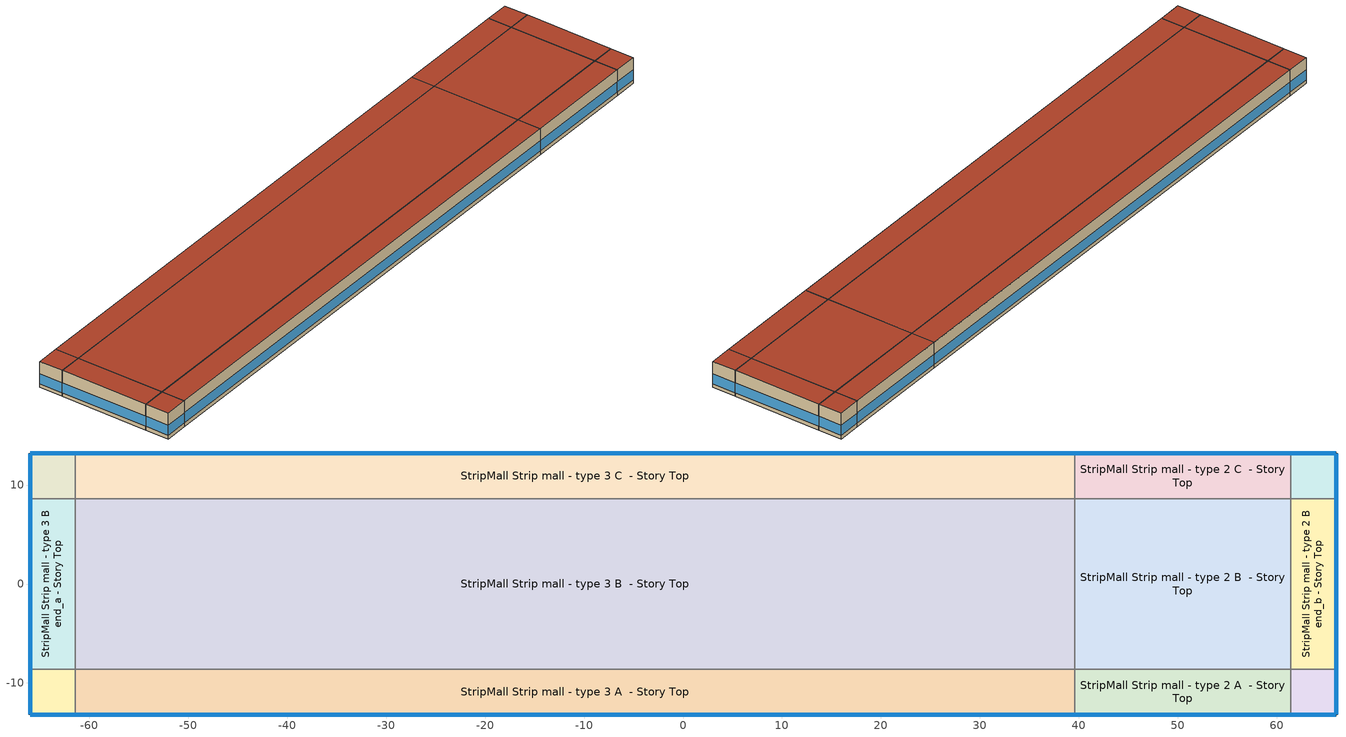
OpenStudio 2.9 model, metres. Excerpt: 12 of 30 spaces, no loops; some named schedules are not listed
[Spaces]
StripMall Strip mall - type 3 A end_a - Story Top
 floor adiabatic (Typical Interior Floor): -65.99,-13.2 -65.99,-8.63 -61.42,-8.63 -61.42,-13.2 z5.18
 wall outside: -65.99,-8.63 -65.99,-13.2 -61.42,-13.2 z5.18:10.36
 wall to StripMall Strip mall - type 3 B end_a - Story Top: -61.42,-8.63 -65.99,-8.63 z5.18:10.36
 wall to StripMall Strip mall - type 3 A  - Story Top: -61.42,-13.2 -61.42,-8.63 z5.18:10.36
 window (Window U-0.75 SHGC 0.48): -65.99,-8.65 -65.99,-13.17 / -65.97,-13.2 -61.44,-13.2 z5.94:7.93
 roof outside: -61.42,-13.2 -61.42,-8.63 -65.99,-8.63 -65.99,-13.2 z10.36
StripMall Strip mall - type 3 B end_a - Story Top
 floor adiabatic (Typical Interior Floor): -65.99,-8.63 -65.99,8.63 -61.42,8.63 -61.42,-8.63 z5.18
 wall outside: -65.99,8.63 -65.99,-8.63 z5.18:10.36
 wall to StripMall Strip mall - type 3 C end_a - Story Top: -61.42,8.63 -65.99,8.63 z5.18:10.36
 wall to StripMall Strip mall - type 3 B  - Story Top: -61.42,-8.63 -61.42,8.63 z5.18:10.36
 window (Window U-0.75 SHGC 0.48): -65.99,8.6 -65.99,-8.6 z5.94:7.92
 roof outside: -61.42,-8.63 -61.42,8.63 -65.99,8.63 -65.99,-8.63 z10.36
StripMall Strip mall - type 3 C end_a - Story Top
 floor adiabatic (Typical Interior Floor): -65.99,8.63 -65.99,13.2 -61.42,13.2 -61.42,8.63 z5.18
 wall outside: -61.42,13.2 -65.99,13.2 -65.99,8.63 z5.18:10.36
 wall to StripMall Strip mall - type 3 C  - Story Top: -61.42,8.63 -61.42,13.2 z5.18:10.36
 window (Window U-0.75 SHGC 0.48): -65.99,13.17 -65.99,8.65 / -61.44,13.2 -65.97,13.2 z5.94:7.93
 roof outside: -61.42,8.63 -61.42,13.2 -65.99,13.2 -65.99,8.63 z10.36
StripMall Strip mall - type 3 A  - Story Top
 floor adiabatic (Typical Interior Floor): -61.42,-13.2 -61.42,-8.63 39.59,-8.63 39.59,-13.2 z5.18
 wall outside: -61.42,-13.2 39.59,-13.2 z5.18:10.36
 wall to StripMall Strip mall - type 3 B  - Story Top: 39.59,-8.63 -61.42,-8.63 z5.18:10.36
 wall to StripMall Strip mall - type 2 A  - Story Top: 39.59,-13.2 39.59,-8.63 z5.18:10.36
 window (Window U-0.75 SHGC 0.48): -61.39,-13.2 39.57,-13.2 z5.94:7.91
 roof outside: 39.59,-13.2 39.59,-8.63 -61.42,-8.63 -61.42,-13.2 z10.36
StripMall Strip mall - type 3 B  - Story Top
 floor adiabatic (Typical Interior Floor): -61.42,-8.63 -61.42,8.63 39.59,8.63 39.59,-8.63 z5.18
 wall to StripMall Strip mall - type 3 C  - Story Top: 39.59,8.63 -61.42,8.63 z5.18:10.36
 wall to StripMall Strip mall - type 2 B  - Story Top: 39.59,-8.63 39.59,8.63 z5.18:10.36
 roof outside: 39.59,-8.63 39.59,8.63 -61.42,8.63 -61.42,-8.63 z10.36
StripMall Strip mall - type 3 C  - Story Top
 floor adiabatic (Typical Interior Floor): -61.42,8.63 -61.42,13.2 39.59,13.2 39.59,8.63 z5.18
 wall outside: 39.59,13.2 -61.42,13.2 z5.18:10.36
 wall to StripMall Strip mall - type 2 C  - Story Top: 39.59,8.63 39.59,13.2 z5.18:10.36
 window (Window U-0.75 SHGC 0.48): 39.57,13.2 -61.39,13.2 z5.94:7.91
 roof outside: 39.59,8.63 39.59,13.2 -61.42,13.2 -61.42,8.63 z10.36
StripMall Strip mall - type 2 A  - Story Top
 floor adiabatic (Typical Interior Floor): 39.59,-13.2 39.59,-8.63 61.42,-8.63 61.42,-13.2 z5.18
 wall outside: 39.59,-13.2 61.42,-13.2 z5.18:10.36
 wall to StripMall Strip mall - type 2 B  - Story Top: 61.42,-8.63 39.59,-8.63 z5.18:10.36
 wall to StripMall Strip mall - type 2 A end_b - Story Top: 61.42,-13.2 61.42,-8.63 z5.18:10.36
 window (Window U-0.75 SHGC 0.48): 39.62,-13.2 61.39,-13.2 z5.94:7.92
 roof outside: 61.42,-13.2 61.42,-8.63 39.59,-8.63 39.59,-13.2 z10.36
StripMall Strip mall - type 2 B  - Story Top
 floor adiabatic (Typical Interior Floor): 39.59,-8.63 39.59,8.63 61.42,8.63 61.42,-8.63 z5.18
 wall to StripMall Strip mall - type 2 C  - Story Top: 61.42,8.63 39.59,8.63 z5.18:10.36
 wall to StripMall Strip mall - type 2 B end_b - Story Top: 61.42,-8.63 61.42,8.63 z5.18:10.36
 roof outside: 61.42,-8.63 61.42,8.63 39.59,8.63 39.59,-8.63 z10.36
StripMall Strip mall - type 2 C  - Story Top
 floor adiabatic (Typical Interior Floor): 39.59,8.63 39.59,13.2 61.42,13.2 61.42,8.63 z5.18
 wall outside: 61.42,13.2 39.59,13.2 z5.18:10.36
 wall to StripMall Strip mall - type 2 C end_b - Story Top: 61.42,8.63 61.42,13.2 z5.18:10.36
 window (Window U-0.75 SHGC 0.48): 61.39,13.2 39.62,13.2 z5.94:7.92
 roof outside: 61.42,8.63 61.42,13.2 39.59,13.2 39.59,8.63 z10.36
StripMall Strip mall - type 2 A end_b - Story Top
 floor adiabatic (Typical Interior Floor): 61.42,-13.2 61.42,-8.63 65.99,-8.63 65.99,-13.2 z5.18
 wall outside: 61.42,-13.2 65.99,-13.2 65.99,-8.63 z5.18:10.36
 wall to StripMall Strip mall - type 2 B end_b - Story Top: 65.99,-8.63 61.42,-8.63 z5.18:10.36
 window (Window U-0.75 SHGC 0.48): 65.99,-13.17 65.99,-8.65 / 61.44,-13.2 65.97,-13.2 z5.94:7.93
 roof outside: 65.99,-13.2 65.99,-8.63 61.42,-8.63 61.42,-13.2 z10.36
StripMall Strip mall - type 2 B end_b - Story Top
 floor adiabatic (Typical Interior Floor): 61.42,-8.63 61.42,8.63 65.99,8.63 65.99,-8.63 z5.18
 wall outside: 65.99,-8.63 65.99,8.63 z5.18:10.36
 wall to StripMall Strip mall - type 2 C end_b - Story Top: 65.99,8.63 61.42,8.63 z5.18:10.36
 window (Window U-0.75 SHGC 0.48): 65.99,-8.6 65.99,8.6 z5.94:7.92
 roof outside: 65.99,-8.63 65.99,8.63 61.42,8.63 61.42,-8.63 z10.36
StripMall Strip mall - type 2 C end_b - Story Top
 floor adiabatic (Typical Interior Floor): 61.42,8.63 61.42,13.2 65.99,13.2 65.99,8.63 z5.18
 wall outside: 65.99,8.63 65.99,13.2 61.42,13.2 z5.18:10.36
 window (Window U-0.75 SHGC 0.48): 65.97,13.2 61.44,13.2 / 65.99,8.65 65.99,13.17 z5.94:7.93
 roof outside: 65.99,8.63 65.99,13.2 61.42,13.2 61.42,8.63 z10.36
[Site]
Birmingham_AL_USA: Latitude {deg}=33.18; Longitude {deg}=-86.78; Time Zone {hr}=-6; Elevation {m}=178; Terrain=City
[Site:WaterMainsTemperature]
Calculation Method=Correlation; Annual Average Outdoor Air Temperature {C}=17.7675; Maximum Difference In Monthly Average Outdoor Air Temperatures {deltaC}=21.5
[SizingPeriod:DesignDay] Daily Dry-Bulb Temperature Range {deltaC}=10.5; Barometric Pressure {Pa}=99205; Wind Speed {m/s}=2.5; Wind Direction {deg}=330; Sky Clearness=0; Rain Indicator=0; Snow Indicator=0; Day of Month=21; Month=8; Day Type=SummerDesignDay; Daylight Saving Time Indicator=0; Dry-Bulb Temperature Range Modifier Type=DefaultMultipliers; Solar Model Indicator=ASHRAETau; ASHRAE Taub=0.431; ASHRAE Taud=2.268
Name | Maximum Dry-Bulb Temperature {C} | Humidity Indicating Conditions at Maximum Dry-Bulb | Humidity Indicating Type
Birmingham Ann Clg .4% Condns DB=>MWB 1 | 35.1 | 23.4 | Wetbulb
Birmingham Ann Clg .4% Condns WB=>MDB 1 | 31 | 25.7 | Wetbulb
Birmingham Ann Clg 1% Condns DB=>MWB 1 | 33.7 | 23.6 | Wetbulb
Birmingham Ann Clg 2% Condns DP=>MDB 1 | 26.7 | 23.1 | Dewpoint
[ClimateZones]
Climate Zone Institution Name 1=ASHRAE; Climate Zone Document Name 1=ANSI/ASHRAE Standard 169; Climate Zone Document Year 1=2006; Climate Zone Value 1=ASHRAE 169-2013-3A
[Building]
ComStock DOE Ref 1980-2004|RetailStripmall|FullServiceRestaurant: North Axis {deg}=270; Default Construction Set=ComStock DOE Ref 1980-2004 - StMall - ASHRAE 169-2013-3A; Default Schedule Set=Building Default Schedule Set; Standards Building Type=StripMall
[Site:GroundTemperature:FCfactorMethod]
January Ground Temperature {C}=16; February Ground Temperature {C}=11.9; March Ground Temperature {C}=7.7; April Ground Temperature {C}=4; May Ground Temperature {C}=7.9; June Ground Temperature {C}=13.8; July Ground Temperature {C}=17.2; August Ground Temperature {C}=20.8; September Ground Temperature {C}=24.8; October Ground Temperature {C}=26.1; November Ground Temperature {C}=26.5; December Ground Temperature {C}=22.5
[DefaultConstructionSet]
ComStock DOE Ref 1980-2004 - StMall - ASHRAE 169-2013-3A: Default Exterior Surface Constructions=Default Surface Constructions 1; Default Interior Surface Constructions=Default Surface Constructions 2; Default Ground Contact Surface Constructions=Default Surface Constructions 3; Default Exterior SubSurface Constructions=Default Sub Surface Constructions 1; Default Interior SubSurface Constructions=Default Sub Surface Constructions 2; Interior Partition Construction=Typical Interior Partition
[DefaultSurfaceConstructions]
Name | Floor Construction | Wall Construction | Roof Ceiling Construction
Default Surface Constructions 1 | Typical Insulated Exterior Mass Floor | Typical Insulated Wood Framed Exterior Wall R-7.69 | Typical IEAD Roof R-13.89
Default Surface Constructions 2 | Typical Interior Floor | Typical Interior Wall | Typical Interior Ceiling
Default Surface Constructions 3 | Typical Insulated Carpeted 6in Slab Floor | Typical Insulated Basement Mass Wall R-6.99
[Construction]
Typical Insulated Exterior Mass Floor: Typical Insulation R-5.51, 4 in. Normalweight Concrete Floor, Typical Carpet Pad
Typical IEAD Roof R-13.89: Roof Membrane, Typical Insulation R-12.77, Metal Roof Surface
Typical Interior Floor: 100mm Normalweight concrete floor, CP02 CARPET PAD
Typical Interior Wall: G01 13mm gypsum board, G01 13mm gypsum board
Typical Interior Ceiling: CP02 CARPET PAD, 100mm Normalweight concrete floor
Typical Insulated Carpeted 6in Slab Floor: 6 in. Normalweight Concrete Floor, Typical Carpet Pad
Typical Insulated Basement Mass Wall R-6.99: Typical Insulation R-5.44, 8 in. Concrete Block Basement Wall
U 0.72 SHGC 0.25 Simple Glazing Window U-0.72 SHGC 0.25: U 0.72 SHGC 0.25 Simple Glazing U-0.72 SHGC 0.25
U 0.72 SHGC 0.25 Simple Glazing Window U-0.72 SHGC 0.25 1: U 0.72 SHGC 0.25 Simple Glazing U-0.72 SHGC 0.25 1
Typical Insulated Metal Door: F08 Metal surface, Typical Insulation R-5.51 1
U 0.88 SHGC 0.16 Sgl Ref-A-L Clr 6mm: REF A CLEAR LO 6MM
Typical Overhead Door: Typical Insulation R-5.51 1
Typical Interior Window: Clear 3mm
Typical Interior Door; Typical Interior Partition: G05 25mm wood
Typical Insulated Wood Framed Exterior Wall R-7.69: 25mm Stucco, 5/8 in. Gypsum Board, Typical Insulation R-5.51 1, 5/8 in. Gypsum Board
InteriorFurnishings 1: Std Wood 6inch 1
Window U-0.75 SHGC 0.48: Simple Glazing Double - No LowE - Tinted/Reflective - Aluminum
[Material:NoMass] Roughness=Smooth; Thermal Absorptance=0.9; Solar Absorptance=0.7
Name | Thermal Resistance {m2-K/W} | Visible Absorptance
Typical Insulation R-5.51; Typical Insulation R-5.51 1 | 0.970972 | 0.7
Typical Carpet Pad; CP02 CARPET PAD | 0.21648 | 0.8
Typical Insulation R-12.77 | 2.24922 | 0.7
Typical Insulation R-5.44 | 0.958542 | 0.7
[Material] Thermal Absorptance=0.9
Name | Roughness | Thickness {m} | Conductivity {W/m-K} | Density {kg/m3} | Specific Heat {J/kg-K} | Solar Absorptance | Visible Absorptance
4 in. Normalweight Concrete Floor | MediumRough | 0.1016 | 2.31 | 2322 | 832 | 0.7 | 0.7
25mm Stucco | Smooth | 0.0254 | 0.72 | 1856 | 840 | 0.7 | 0.7
5/8 in. Gypsum Board | MediumSmooth | 0.0159 | 0.16 | 800 | 1090 | 0.7 | 0.7
Roof Membrane | VeryRough | 0.0095 | 0.16 | 1121.29 | 1460 | 0.7 | 0.7
Metal Roof Surface; F08 Metal surface | Smooth | 0.0008 | 45.28 | 7824 | 500 | 0.7 | 0.7
100mm Normalweight concrete floor | MediumRough | 0.1016 | 2.31045 | 2322 | 832.557 | 0.7 | 0.7
G01 13mm gypsum board | Smooth | 0.0127 | 0.160031 | 800.001 | 1090.73 | 0.7 | 0.5
6 in. Normalweight Concrete Floor | MediumRough | 0.1524 | 2.31 | 2322 | 832 | 0.7 | 0.7
8 in. Concrete Block Basement Wall | MediumRough | 0.2032 | 1.326 | 1842 | 912 | 0.7 | 0.7
G05 25mm wood | MediumSmooth | 0.0254 | 0.15 | 608 | 1630 | 0.5 | 0.5
Std Wood 6inch 1 | MediumSmooth | 0.15 | 0.12 | 540 | 1210 | 0.7 | 0.7
[DefaultSubSurfaceConstructions]
Name | Fixed Window Construction | Operable Window Construction | Door Construction | Glass Door Construction | Overhead Door Construction | Tubular Daylight Dome Construction | Tubular Daylight Diffuser Construction
Default Sub Surface Constructions 1 | U 0.72 SHGC 0.25 Simple Glazing Window U-0.72 SHGC 0.25 | U 0.72 SHGC 0.25 Simple Glazing Window U-0.72 SHGC 0.25 1 | Typical Insulated Metal Door | U 0.88 SHGC 0.16 Sgl Ref-A-L Clr 6mm | Typical Overhead Door | Typical Interior Window | Typical Interior Window
Default Sub Surface Constructions 2 | Typical Interior Window | Typical Interior Window | Typical Interior Door
[WindowMaterial:SimpleGlazingSystem]
Name | U-Factor {W/m2-K} | Solar Heat Gain Coefficient | Visible Transmittance
U 0.72 SHGC 0.25 Simple Glazing U-0.72 SHGC 0.25; U 0.72 SHGC 0.25 Simple Glazing U-0.72 SHGC 0.25 1 | 4.08835 | 0.25 | 0.13
Simple Glazing Double - No LowE - Tinted/Reflective - Aluminum | 4.25302 | 0.484 | 0.411
[WindowMaterial:Glazing] Optical Data Type=SpectralAverage; Infrared Transmittance at Normal Incidence=0; Front Side Infrared Hemispherical Emissivity=0.84; Conductivity {W/m-K}=0.9; Dirt Correction Factor for Solar and Visible Transmittance=1; Solar Diffusing=No
Name | Thickness {m} | Solar Transmittance at Normal Incidence | Front Side Solar Reflectance at Normal Incidence | Back Side Solar Reflectance at Normal Incidence | Visible Transmittance at Normal Incidence | Front Side Visible Reflectance at Normal Incidence | Back Side Visible Reflectance at Normal Incidence | Back Side Infrared Hemispherical Emissivity
REF A CLEAR LO 6MM | 0.006 | 0.066 | 0.341 | 0.493 | 0.08 | 0.41 | 0.37 | 0.4
Clear 3mm | 0.003 | 0.837 | 0.075 | 0.075 | 0.898 | 0.081 | 0.081 | 0.84
[SpaceType] Standards Building Type=StripMall
Name | Default Schedule Set | Design Specification Outdoor Air Object | Standards Space Type
StripMall Strip mall - type 2 - ComStock DOE Ref 1980-2004 | StripMall Strip mall - type 2 Schedule Set | StripMall Strip mall - type 2 Ventilation | Strip mall - type 2
StripMall Strip mall - type 3 - ComStock DOE Ref 1980-2004 | StripMall Strip mall - type 3 Schedule Set | StripMall Strip mall - type 3 Ventilation | Strip mall - type 3
[BuildingStory]
Story Top: Nominal Z Coordinate {m}=5.1816; Nominal Floor to Floor Height {m}=5.1816
[Space] Building Story=Story Top
Name | Space Type | Thermal Zone
StripMall Strip mall - type 3 A end_a - Story Top | StripMall Strip mall - type 3 - ComStock DOE Ref 1980-2004 | Zone StripMall Strip mall - type 3 A end_a - Story Top
StripMall Strip mall - type 3 B end_a - Story Top | StripMall Strip mall - type 3 - ComStock DOE Ref 1980-2004 | Zone StripMall Strip mall - type 3 B end_a - Story Top
StripMall Strip mall - type 3 C end_a - Story Top | StripMall Strip mall - type 3 - ComStock DOE Ref 1980-2004 | Zone StripMall Strip mall - type 3 C end_a - Story Top
StripMall Strip mall - type 3 A  - Story Top | StripMall Strip mall - type 3 - ComStock DOE Ref 1980-2004 | Zone StripMall Strip mall - type 3 A  - Story Top
StripMall Strip mall - type 3 B  - Story Top | StripMall Strip mall - type 3 - ComStock DOE Ref 1980-2004 | Zone StripMall Strip mall - type 3 B  - Story Top
StripMall Strip mall - type 3 C  - Story Top | StripMall Strip mall - type 3 - ComStock DOE Ref 1980-2004 | Zone StripMall Strip mall - type 3 C  - Story Top
StripMall Strip mall - type 2 A  - Story Top | StripMall Strip mall - type 2 - ComStock DOE Ref 1980-2004 | Zone StripMall Strip mall - type 2 A  - Story Top
StripMall Strip mall - type 2 B  - Story Top | StripMall Strip mall - type 2 - ComStock DOE Ref 1980-2004 | Zone StripMall Strip mall - type 2 B  - Story Top
StripMall Strip mall - type 2 C  - Story Top | StripMall Strip mall - type 2 - ComStock DOE Ref 1980-2004 | Zone StripMall Strip mall - type 2 C  - Story Top
StripMall Strip mall - type 2 A end_b - Story Top | StripMall Strip mall - type 2 - ComStock DOE Ref 1980-2004 | Zone StripMall Strip mall - type 2 A end_b - Story Top
StripMall Strip mall - type 2 B end_b - Story Top | StripMall Strip mall - type 2 - ComStock DOE Ref 1980-2004 | Zone StripMall Strip mall - type 2 B end_b - Story Top
StripMall Strip mall - type 2 C end_b - Story Top | StripMall Strip mall - type 2 - ComStock DOE Ref 1980-2004 | Zone StripMall Strip mall - type 2 C end_b - Story Top
[ThermalZone] Multiplier=1; Use Ideal Air Loads=No
Name | Thermostat
Zone StripMall Strip mall - type 3 A end_a - Story Top | StripMall Strip mall - type 3 - ComStock DOE Ref 1980-2004 Thermostat 1
Zone StripMall Strip mall - type 3 B end_a - Story Top | StripMall Strip mall - type 3 - ComStock DOE Ref 1980-2004 Thermostat 3
Zone StripMall Strip mall - type 3 C end_a - Story Top | StripMall Strip mall - type 3 - ComStock DOE Ref 1980-2004 Thermostat 5
Zone StripMall Strip mall - type 3 A  - Story Top | StripMall Strip mall - type 3 - ComStock DOE Ref 1980-2004 Thermostat
Zone StripMall Strip mall - type 3 B  - Story Top | StripMall Strip mall - type 3 - ComStock DOE Ref 1980-2004 Thermostat 2
Zone StripMall Strip mall - type 3 C  - Story Top | StripMall Strip mall - type 3 - ComStock DOE Ref 1980-2004 Thermostat 4
Zone StripMall Strip mall - type 2 A  - Story Top | StripMall Strip mall - type 2 - ComStock DOE Ref 1980-2004 Thermostat 1
Zone StripMall Strip mall - type 2 B  - Story Top | StripMall Strip mall - type 2 - ComStock DOE Ref 1980-2004 Thermostat 4
Zone StripMall Strip mall - type 2 C  - Story Top | StripMall Strip mall - type 2 - ComStock DOE Ref 1980-2004 Thermostat 7
Zone StripMall Strip mall - type 2 A end_b - Story Top | StripMall Strip mall - type 2 - ComStock DOE Ref 1980-2004 Thermostat 2
Zone StripMall Strip mall - type 2 B end_b - Story Top | StripMall Strip mall - type 2 - ComStock DOE Ref 1980-2004 Thermostat 5
Zone StripMall Strip mall - type 2 C end_b - Story Top | StripMall Strip mall - type 2 - ComStock DOE Ref 1980-2004 Thermostat 8
[People:Definition] Number of People Calculation Method=People/Area; People per Space Floor Area {person/m2}=0.161459; Fraction Radiant=0.3
StripMall Strip mall - type 2 People Definition; StripMall Strip mall - type 3 People Definition
[People] Work Efficiency Schedule=Work Efficiency Schedule; Clothing Insulation Schedule=Clothing Schedule; Air Velocity Schedule=Air Velocity Schedule; Multiplier=1
Name | People Definition | Space or SpaceType
StripMall Strip mall - type 2 People | StripMall Strip mall - type 2 People Definition | StripMall Strip mall - type 2 - ComStock DOE Ref 1980-2004
StripMall Strip mall - type 3 People | StripMall Strip mall - type 3 People Definition | StripMall Strip mall - type 3 - ComStock DOE Ref 1980-2004
[Lights:Definition] Design Level Calculation Method=Watts/Area; Fraction Visible=0.2; Return Air Fraction=0
Name | Watts per Space Floor Area {W/m2} | Fraction Radiant
StripMall Strip mall - type 2 - ComStock DOE Ref 1980-2004 General Lights Definition; StripMall Strip mall - type 3 - ComStock DOE Ref 1980-2004 General Lights Definition | 6.83094 | 0.365
StripMall Strip mall - type 2 - ComStock DOE Ref 1980-2004 Supplemental Lights Definition; StripMall Strip mall - type 3 - ComStock DOE Ref 1980-2004 Supplemental Lights Definition | 0.393529 | 0.165
StripMall Strip mall - type 2 - ComStock DOE Ref 1980-2004 Wall Wash Lights Definition; StripMall Strip mall - type 3 - ComStock DOE Ref 1980-2004 Wall Wash Lights Definition | 0.663322 | 0.165
[ElectricEquipment:Definition] Design Level Calculation Method=Watts/Area; Watts per Space Floor Area {W/m2}=3.83902; Fraction Latent=0; Fraction Radiant=0.5; Fraction Lost=0
StripMall Strip mall - type 2 Elec Equip Definition; StripMall Strip mall - type 3 Elec Equip Definition
[ElectricEquipment] Schedule=Mercantile_Retail BLDG_EQUIP_EndUseData BPR Adjusted
Name | Electric Equipment Definition | Space or SpaceType
StripMall Strip mall - type 2 Elec Equip | StripMall Strip mall - type 2 Elec Equip Definition | StripMall Strip mall - type 2 - ComStock DOE Ref 1980-2004
StripMall Strip mall - type 3 Elec Equip | StripMall Strip mall - type 3 Elec Equip Definition | StripMall Strip mall - type 3 - ComStock DOE Ref 1980-2004
[DesignSpecification:OutdoorAir] Outdoor Air Method=Sum; Outdoor Air Flow per Floor Area {m3/s-m2}=0.001524
StripMall Strip mall - type 2 Ventilation; StripMall Strip mall - type 3 Ventilation
[DefaultScheduleSet]
Name | Number of People Schedule | People Activity Level Schedule | Lighting Schedule | Electric Equipment Schedule | Infiltration Schedule | Hours of Operation Schedule
StripMall Strip mall - type 2 Schedule Set; StripMall Strip mall - type 3 Schedule Set | StripMall Bldg Occ | StripMall Activity | Mercantile_Retail BLDG_LIGHT_EndUseData | Mercantile_Retail BLDG_EQUIP_EndUseData | StripMall Infil Half On
Building Default Schedule Set |  |  |  |  |  | Building Hours of Operation NonResidential
[SpaceInfiltration:DesignFlowRate] Schedule=Always On Discrete; Design Flow Rate Calculation Method=Flow/ExteriorArea; Constant Term Coefficient=0; Temperature Term Coefficient=0; Velocity Term Coefficient=0.224; Velocity Squared Term Coefficient=0
Name | Space or SpaceType | Flow per Exterior Surface Area {m3/s-m2}
StripMall Strip mall - type 2 A  - Story Top Infiltration | StripMall Strip mall - type 2 A  - Story Top | 0.000544655
StripMall Strip mall - type 2 A end_b - Story Top Infiltration | StripMall Strip mall - type 2 A end_b - Story Top | 0.000711386
StripMall Strip mall - type 2 B end_b - Story Top Infiltration | StripMall Strip mall - type 2 B end_b - Story Top | 0.000544655
StripMall Strip mall - type 2 C  - Story Top Infiltration | StripMall Strip mall - type 2 C  - Story Top | 0.000544655
StripMall Strip mall - type 2 C end_b - Story Top Infiltration | StripMall Strip mall - type 2 C end_b - Story Top | 0.000711386
StripMall Strip mall - type 3 A  - Story Top Infiltration | StripMall Strip mall - type 3 A  - Story Top | 0.000544655
StripMall Strip mall - type 3 A end_a - Story Top Infiltration | StripMall Strip mall - type 3 A end_a - Story Top | 0.000711386
StripMall Strip mall - type 3 B end_a - Story Top Infiltration | StripMall Strip mall - type 3 B end_a - Story Top | 0.000544655
StripMall Strip mall - type 3 C  - Story Top Infiltration | StripMall Strip mall - type 3 C  - Story Top | 0.000544655
StripMall Strip mall - type 3 C end_a - Story Top Infiltration | StripMall Strip mall - type 3 C end_a - Story Top | 0.000711386
[Exterior:Lights:Definition]
Name | Design Level {W}
Parking Areas and Drives Def (W/ft^2) | 0.0497494
Building Facades Def (W/ft^2) | 0.25
Main Entries Def (W/ft) | 30
Other Doors Def (W/ft) | 25
[Exterior:Lights] Schedule=Always On Discrete; Control Option=AstronomicalClock
Name | Exterior Lights Definition | Multiplier
Parking Areas and Drives | Parking Areas and Drives Def (W/ft^2) | 173773
Building Facades | Building Facades Def (W/ft^2) | 17666.9
Main Entries | Main Entries Def (W/ft) | 144
Other Doors | Other Doors Def (W/ft) | 88.2
[ThermostatSetpoint:DualSetpoint] Heating Setpoint Temperature Schedule=StripMall HtgSetp; Cooling Setpoint Temperature Schedule=StripMall ClgSetp
StripMall Strip mall - type 2 - ComStock DOE Ref 1980-2004 Thermostat 1; StripMall Strip mall - type 2 - ComStock DOE Ref 1980-2004 Thermostat 2; StripMall Strip mall - type 2 - ComStock DOE Ref 1980-2004 Thermostat 4; StripMall Strip mall - type 2 - ComStock DOE Ref 1980-2004 Thermostat 5; StripMall Strip mall - type 2 - ComStock DOE Ref 1980-2004 Thermostat 7; StripMall Strip mall - type 2 - ComStock DOE Ref 1980-2004 Thermostat 8; StripMall Strip mall - type 3 - ComStock DOE Ref 1980-2004 Thermostat; StripMall Strip mall - type 3 - ComStock DOE Ref 1980-2004 Thermostat 1; StripMall Strip mall - type 3 - ComStock DOE Ref 1980-2004 Thermostat 2; StripMall Strip mall - type 3 - ComStock DOE Ref 1980-2004 Thermostat 3; StripMall Strip mall - type 3 - ComStock DOE Ref 1980-2004 Thermostat 4; StripMall Strip mall - type 3 - ComStock DOE Ref 1980-2004 Thermostat 5
[InternalMass:Definition]
Internal Mass Definition 2: Construction=InteriorFurnishings 1; Design Level Calculation Method=SurfaceArea/Area; Surface Area per Space Floor Area=2
[InternalMass] Internal Mass Definition=Internal Mass Definition 2; Multiplier=1
Name | Space or SpaceType
StripMall Strip mall - type 2 C  - Story Top Mass | StripMall Strip mall - type 2 C  - Story Top
StripMall Strip mall - type 2 C end_b - Story Top Mass | StripMall Strip mall - type 2 C end_b - Story Top
StripMall Strip mall - type 2 B  - Story Top Mass | StripMall Strip mall - type 2 B  - Story Top
StripMall Strip mall - type 3 B  - Story Top Mass | StripMall Strip mall - type 3 B  - Story Top
StripMall Strip mall - type 2 A  - Story Top Mass | StripMall Strip mall - type 2 A  - Story Top
StripMall Strip mall - type 3 C  - Story Top Mass | StripMall Strip mall - type 3 C  - Story Top
StripMall Strip mall - type 2 B end_b - Story Top Mass | StripMall Strip mall - type 2 B end_b - Story Top
StripMall Strip mall - type 3 C end_a - Story Top Mass | StripMall Strip mall - type 3 C end_a - Story Top
StripMall Strip mall - type 2 A end_b - Story Top Mass | StripMall Strip mall - type 2 A end_b - Story Top
StripMall Strip mall - type 3 A end_a - Story Top Mass | StripMall Strip mall - type 3 A end_a - Story Top
StripMall Strip mall - type 3 B end_a - Story Top Mass | StripMall Strip mall - type 3 B end_a - Story Top
StripMall Strip mall - type 3 A  - Story Top Mass | StripMall Strip mall - type 3 A  - Story Top
[Lights] Schedule=Mercantile_Retail BLDG_LIGHT_EndUseData BPR Adjusted; Fraction Replaceable=1
Name | Lights Definition | Space or SpaceType
StripMall Strip mall - type 2 - ComStock DOE Ref 1980-2004 General Lighting | StripMall Strip mall - type 2 - ComStock DOE Ref 1980-2004 General Lights Definition | StripMall Strip mall - type 2 - ComStock DOE Ref 1980-2004
StripMall Strip mall - type 2 - ComStock DOE Ref 1980-2004 Supplemental Lighting | StripMall Strip mall - type 2 - ComStock DOE Ref 1980-2004 Supplemental Lights Definition | StripMall Strip mall - type 2 - ComStock DOE Ref 1980-2004
StripMall Strip mall - type 2 - ComStock DOE Ref 1980-2004 Wall Wash Lighting | StripMall Strip mall - type 2 - ComStock DOE Ref 1980-2004 Wall Wash Lights Definition | StripMall Strip mall - type 2 - ComStock DOE Ref 1980-2004
StripMall Strip mall - type 3 - ComStock DOE Ref 1980-2004 General Lighting | StripMall Strip mall - type 3 - ComStock DOE Ref 1980-2004 General Lights Definition | StripMall Strip mall - type 3 - ComStock DOE Ref 1980-2004
StripMall Strip mall - type 3 - ComStock DOE Ref 1980-2004 Supplemental Lighting | StripMall Strip mall - type 3 - ComStock DOE Ref 1980-2004 Supplemental Lights Definition | StripMall Strip mall - type 3 - ComStock DOE Ref 1980-2004
StripMall Strip mall - type 3 - ComStock DOE Ref 1980-2004 Wall Wash Lighting | StripMall Strip mall - type 3 - ComStock DOE Ref 1980-2004 Wall Wash Lights Definition | StripMall Strip mall - type 3 - ComStock DOE Ref 1980-2004
[Schedule:Day]
Clothing Schedule Default Winter Clothes; StripMall Bldg Occ Winter Design Day; StripMall Bldg Occ Summer Design Day; Mercantile_Retail BLDG_LIGHT_EndUseData Summer Design Day; Mercantile_Retail BLDG_EQUIP_EndUseData Summer Design Day; StripMall Infil Half On Winter Design Day; Mercantile_Retail BLDG_LIGHT_EndUseData Summer Design Day 1; Mercantile_Retail BLDG_EQUIP_EndUseData Summer Design Day 1: 24, 0, 1
Air Velocity Schedule Default: 24, 0, 0.2
Work Efficiency Schedule Default; Mercantile_Retail BLDG_LIGHT_EndUseData Winter Design Day; Mercantile_Retail BLDG_EQUIP_EndUseData Winter Design Day; Mercantile_Retail BLDG_LIGHT_EndUseData Winter Design Day 1; Mercantile_Retail BLDG_EQUIP_EndUseData Winter Design Day 1: 24, 0, 0
StripMall Bldg Occ Default: Yes, 8, 45, 0, 8, 54, 0.0166667, 9, 4, 0.0333333, 9, 14, 0.05, 9, 24, 0.0666667, 9, 34, 0.0833333, 9, 44, 0.1, 9, 45, 0.1, 9, 54, 0.116667, 10, 4, 0.133333, 10, 14, 0.15, 10, 24, 0.166667, 10, 34, 0.183333, 10, 44, 0.2, 10, 45, 0.2, 10, 54, 0.25, 11, 4, 0.3, 11, 14, 0.35, 11, 24, 0.4, 11, 34, 0.45, 11, 44, 0.5, 11, 45, 0.5, 12, 15, 0.5, 12, 24, 0.588889, 12, 34, 0.677778, 12, 37, 0.7, 15, 7, 0.7, 15, 17, 0.716667, 15, 27, 0.733333, 15, 37, 0.75, 15, 47, 0.766667, 15, 57, 0.783333, 16, 7, 0.8, 16, 17, 0.783333, 16, 27, 0.766667, 16, 37, 0.75, 16, 47, 0.733333, 16, 57, 0.716667, 17, 7, 0.7, 17, 17, 0.666667, 17, 27, 0.633333, 17, 37, 0.6, 17, 47, 0.566667, 17, 57, 0.533333, 18, 7, 0.5, 18, 37, 0.5, 18, 47, 0.411111, 18, 57, 0.322222, 19, 0, 0.3, 19, 10, 0.275, 19, 20, 0.25, 19, 30, 0.225, 19, 40, 0.2, 19, 50, 0.175, 20, 0, 0.15, 20, 10, 0.125, 20, 20, 0.1, 20, 30, 0.075, 20, 40, 0.05, 20, 50, 0.025, 21, 0, 0, 24, 0, 0
StripMall Activity Default: Yes, 24, 0, 120
StripMall Activity Winter Design Day; StripMall Activity Summer Design Day: 24, 0, 120
Mercantile_Retail BLDG_LIGHT_EndUseData Default: Yes, 0, 10, 0.0990279, 0, 20, 0.0908426, 0, 30, 0.0826573, 0, 40, 0.0811729, 0, 49, 0.0796886, 0, 59, 0.0782042, 1, 9, 0.0767199, 1, 19, 0.0752356, 1, 30, 0.0737512, 1, 40, 0.0724585, 1, 50, 0.0711657, 2, 0, 0.069873, 2, 9, 0.0685802, 2, 19, 0.0672875, 2, 29, 0.0659947, 2, 30, 0.0659947, 2, 39, 0.0656892, 2, 49, 0.0653837, 2, 59, 0.0650782, 3, 9, 0.0647726, 3, 19, 0.0644671, 3, 29, 0.0641616, 3, 30, 0.0641616, 3, 39, 0.0653482, 3, 49, 0.0665348, 3, 59, 0.0677214, 4, 9, 0.068908, 4, 19, 0.0700947, 4, 30, 0.0712813, 4, 40, 0.0754337, 4, 50, 0.0795862, 5, 0, 0.0837386, 5, 10, 0.087891, 5, 20, 0.0920435, 5, 30, 0.0961959, 5, 40, 0.106886, 5, 50, 0.117577, 6, 0, 0.128267, 6, 10, 0.138957, 6, 20, 0.149648, 6, 30, 0.160338, 6, 40, 0.198035, 6, 50, 0.235731, 7, 0, 0.273428, 7, 10, 0.311124, 7, 20, 0.34882, 7, 30, 0.386517, 7, 40, 0.450641, 7, 50, 0.514765, 8, 0, 0.578889, 8, 9, 0.643013, 8, 19, 0.707137, 8, 29, 0.771261, 8, 30, 0.771261, 8, 39, 0.799719, 8, 49, 0.828176, 8, 59, 0.856634, 9, 9, 0.885092, 9, 19, 0.913549, 9, 29, 0.942007, 9, 30, 0.942007, 9, 39, 0.94667, 9, 49, 0.951334, 9, 59, 0.955997, 10, 9, 0.96066, 10, 19, 0.965324, 10, 29, 0.969987, 10, 30, 0.969987, 10, 39, 0.970107, 10, 49, 0.970227, 10, 59, 0.970348, 11, 9, 0.970468, 11, 19, 0.970588, 11, 29, 0.970708, 11, 30, 0.970708, 11, 39, 0.970732, 11, 49, 0.970757, 11, 59, 0.970781, 12, 9, 0.970805, 12, 19, 0.97083, 12, 29, 0.970854, 12, 30, 0.970854, 12, 39, 0.970894, 12, 49, 0.970933, 12, 59, 0.970973, 13, 9, 0.971013, 13, 19, 0.971053, 13, 29, 0.971093, 13, 30, 0.971093, 13, 39, 0.971133, 13, 49, 0.971174, 13, 59, 0.971215, 14, 9, 0.971255, 14, 19, 0.971296, 14, 29, 0.971337, 14, 30, 0.971337, 14, 39, 0.971337, 14, 49, 0.971338, 14, 59, 0.971338, 15, 9, 0.971339, 15, 19, 0.97134, 15, 29, 0.97134, 15, 30, 0.97134, 15, 39, 0.971345, 15, 49, 0.97135, 15, 59, 0.971355, 16, 9, 0.97136, 16, 19, 0.971364, 16, 30, 0.971369, 16, 40, 0.971344, 16, 50, 0.971319, 17, 0, 0.971293, 17, 10, 0.971268, 17, 20, 0.971243, 17, 30, 0.971217, 17, 40, 0.971161, 17, 50, 0.971105, 18, 0, 0.971049, 18, 10, 0.970993, 18, 20, 0.970936, 18, 30, 0.97088, 18, 40, 0.970781, 18, 50, 0.970682, 19, 0, 0.970582, 19, 10, 0.970483, 19, 20, 0.970384, 19, 30, 0.970285, 19, 40, 0.969748, 19, 50, 0.969211, 20, 0, 0.968674, 20, 10, 0.968137, 20, 20, 0.9676, 20, 30, 0.967063, 20, 40, 0.946091, 20, 50, 0.92512, 21, 0, 0.904148, 21, 10, 0.883177, 21, 20, 0.862205, 21, 30, 0.841234, 21, 40, 0.769699, 21, 50, 0.698164, 22, 0, 0.626629, 22, 10, 0.555095, 22, 20, 0.48356, 22, 30, 0.412025, 22, 40, 0.365316, 22, 50, 0.318606, 23, 0, 0.271897, 23, 10, 0.225188, 23, 20, 0.178478, 23, 30, 0.131769, 23, 40, 0.123584, 23, 50, 0.115399, 24, 0, 0.107213
Mercantile_Retail BLDG_EQUIP_EndUseData Default: Yes, 0, 10, 0.4956, 0, 20, 0.4866, 0, 30, 0.4776, 0, 40, 0.476443, 0, 50, 0.475286, 1, 0, 0.474129, 1, 10, 0.472973, 1, 20, 0.471816, 1, 30, 0.470659, 1, 40, 0.469502, 1, 50, 0.468345, 2, 0, 0.467188, 2, 10, 0.466031, 2, 20, 0.464875, 2, 30, 0.463718, 2, 40, 0.462561, 2, 50, 0.461404, 3, 0, 0.460247, 3, 10, 0.45909, 3, 20, 0.457933, 3, 30, 0.456776, 3, 40, 0.45562, 3, 50, 0.454463, 4, 0, 0.453306, 4, 10, 0.452149, 4, 20, 0.450992, 4, 30, 0.449835, 4, 40, 0.448678, 4, 45, 0.4481, 4, 55, 0.445317, 5, 5, 0.442533, 5, 15, 0.43975, 5, 25, 0.436967, 5, 35, 0.434183, 5, 45, 0.4314, 5, 55, 0.42935, 6, 5, 0.4273, 6, 15, 0.42525, 6, 25, 0.4232, 6, 35, 0.42115, 6, 45, 0.4191, 6, 55, 0.418767, 7, 5, 0.418433, 7, 15, 0.4181, 7, 25, 0.417767, 7, 35, 0.417433, 7, 45, 0.4171, 7, 55, 0.41745, 8, 5, 0.4178, 8, 15, 0.41815, 8, 24, 0.4185, 8, 34, 0.41885, 8, 44, 0.4192, 8, 45, 0.4192, 8, 54, 0.419783, 9, 4, 0.420367, 9, 14, 0.42095, 9, 24, 0.421533, 9, 34, 0.422117, 9, 44, 0.4227, 9, 45, 0.4227, 9, 54, 0.424283, 10, 4, 0.425867, 10, 14, 0.42745, 10, 24, 0.429033, 10, 34, 0.430617, 10, 44, 0.4322, 10, 45, 0.4322, 10, 54, 0.435533, 11, 4, 0.438867, 11, 14, 0.4422, 11, 24, 0.445533, 11, 34, 0.448867, 11, 44, 0.4522, 11, 45, 0.4522, 11, 54, 0.463012, 12, 4, 0.473824, 12, 14, 0.484636, 12, 24, 0.495448, 12, 26, 0.4968, 12, 36, 0.575648, 12, 46, 0.593297, 12, 56, 0.610945, 13, 6, 0.628594, 13, 7, 0.6308, 13, 17, 0.64225, 13, 27, 0.6537, 13, 37, 0.66515, 13, 47, 0.6766, 13, 57, 0.68805, 14, 7, 0.6995, 14, 17, 0.707917, 14, 27, 0.716333, 14, 37, 0.72475, 14, 47, 0.733167, 14, 57, 0.741583, 15, 7, 0.75, 15, 17, 0.754033, 15, 27, 0.758067, 15, 37, 0.7621, 15, 47, 0.766133, 15, 57, 0.770167, 16, 7, 0.7742, 16, 17, 0.775583, 16, 27, 0.776967, 16, 37, 0.77835, 16, 47, 0.779733, 16, 57, 0.781117, 17, 7, 0.7825, 17, 17, 0.783688, 17, 27, 0.784876, 17, 37, 0.786064, 17, 47, 0.787252, 17, 48, 0.7874, 17, 58, 0.789203, 18, 8, 0.785106, 18, 18, 0.781009, 18, 28, 0.776912, 18, 30, 0.7764, 18, 40, 0.77145, 18, 50, 0.7665, 19, 0, 0.76155, 19, 10, 0.7566, 19, 20, 0.75165, 19, 30, 0.7467, 19, 40, 0.73905, 19, 50, 0.7314, 20, 0, 0.72375, 20, 10, 0.7161, 20, 20, 0.70845, 20, 30, 0.7008, 20, 40, 0.69105, 20, 50, 0.6813, 21, 0, 0.67155, 21, 10, 0.6618, 21, 20, 0.65205, 21, 30, 0.6423, 21, 40, 0.63274, 21, 50, 0.62318, 22, 0, 0.61362, 22, 10, 0.60406, 22, 20, 0.5945, 22, 30, 0.58494, 22, 40, 0.57605, 22, 50, 0.56716, 23, 0, 0.55827, 23, 10, 0.54938, 23, 20, 0.54049, 23, 30, 0.5316, 23, 40, 0.5226, 23, 50, 0.5136, 24, 0, 0.5046
StripMall Infil Half On Default; StripMall Infil Half On Summer Design Day: 6, 0, 1, 21, 0, 0.5, 24, 0, 1
Mercantile_Retail BLDG_EQUIP_EndUseData Default 1: No, 0, 10, 0.695796, 0, 20, 0.692933, 0, 30, 0.69007, 0, 40, 0.689702, 0, 50, 0.689334, 1, 0, 0.688966, 1, 10, 0.688598, 1, 20, 0.68823, 1, 30, 0.687862, 1, 40, 0.687494, 1, 50, 0.687126, 2, 0, 0.686758, 2, 10, 0.68639, 2, 20, 0.686022, 2, 30, 0.685653, 2, 40, 0.685285, 2, 50, 0.684917, 3, 0, 0.684549, 3, 10, 0.684181, 3, 20, 0.683813, 3, 30, 0.683445, 3, 40, 0.683077, 3, 50, 0.682709, 4, 0, 0.682341, 4, 10, 0.681973, 4, 20, 0.681605, 4, 30, 0.681237, 4, 40, 0.680869, 4, 45, 0.680685, 4, 55, 0.679799, 5, 5, 0.678914, 5, 15, 0.678028, 5, 25, 0.677143, 5, 35, 0.676257, 5, 45, 0.675372, 5, 55, 0.67472, 6, 5, 0.674068, 6, 15, 0.673415, 6, 25, 0.672763, 6, 35, 0.672111, 6, 45, 0.671459, 6, 55, 0.671353, 7, 5, 0.671247, 7, 15, 0.671141, 7, 25, 0.671035, 7, 35, 0.670929, 7, 45, 0.670823, 7, 55, 0.670934, 8, 5, 0.671045, 8, 15, 0.671157, 8, 24, 0.671268, 8, 34, 0.671379, 8, 44, 0.671491, 8, 45, 0.671491, 8, 54, 0.671676, 9, 4, 0.671862, 9, 14, 0.672047, 9, 24, 0.672233, 9, 34, 0.672419, 9, 44, 0.672604, 9, 45, 0.672604, 9, 54, 0.673108, 10, 4, 0.673612, 10, 14, 0.674115, 10, 24, 0.674619, 10, 34, 0.675123, 10, 44, 0.675626, 10, 45, 0.675626, 10, 54, 0.676687, 11, 4, 0.677747, 11, 14, 0.678808, 11, 24, 0.679868, 11, 34, 0.680929, 11, 44, 0.681989, 11, 45, 0.681989, 11, 54, 0.685429, 12, 4, 0.688869, 12, 14, 0.692309, 12, 24, 0.695748, 12, 26, 0.696178, 12, 36, 0.721263, 12, 46, 0.726878, 12, 56, 0.732492, 13, 6, 0.738107, 13, 7, 0.738809, 13, 17, 0.742452, 13, 27, 0.746094, 13, 37, 0.749737, 13, 47, 0.75338, 13, 57, 0.757022, 14, 7, 0.760665, 14, 17, 0.763343, 14, 27, 0.76602, 14, 37, 0.768698, 14, 47, 0.771376, 14, 57, 0.774053, 15, 7, 0.776731, 15, 17, 0.778014, 15, 27, 0.779297, 15, 37, 0.780581, 15, 47, 0.781864, 15, 57, 0.783147, 16, 7, 0.78443, 16, 17, 0.78487, 16, 27, 0.78531, 16, 37, 0.78575, 16, 47, 0.78619, 16, 57, 0.78663, 17, 7, 0.787071, 17, 17, 0.787448, 17, 27, 0.787826, 17, 37, 0.788204, 17, 47, 0.788582, 17, 48, 0.788629, 17, 58, 0.789203, 18, 8, 0.7879, 18, 18, 0.786596, 18, 28, 0.785293, 18, 30, 0.78513, 18, 40, 0.783555, 18, 50, 0.78198, 19, 0, 0.780406, 19, 10, 0.778831, 19, 20, 0.777256, 19, 30, 0.775681, 19, 40, 0.773247, 19, 50, 0.770814, 20, 0, 0.76838, 20, 10, 0.765946, 20, 20, 0.763512, 20, 30, 0.761079, 20, 40, 0.757977, 20, 50, 0.754875, 21, 0, 0.751773, 21, 10, 0.748671, 21, 20, 0.745569, 21, 30, 0.742467, 21, 40, 0.739426, 21, 50, 0.736385, 22, 0, 0.733343, 22, 10, 0.730302, 22, 20, 0.72726, 22, 30, 0.724219, 22, 40, 0.721391, 22, 50, 0.718563, 23, 0, 0.715734, 23, 10, 0.712906, 23, 20, 0.710078, 23, 30, 0.707249, 23, 40, 0.704386, 23, 50, 0.701523, 24, 0, 0.69866
[Schedule:Rule]
Schedule Rule 1: Schedule Ruleset=Clothing Schedule; Rule Order=0; Day Schedule=Clothing Schedule Summer Clothes; Date Specification Type=DateRange; Start Month=5; Start Day=1; End Month=9; End Day=30
Schedule Rule 11: Schedule Ruleset=StripMall Bldg Occ; Rule Order=1; Day Schedule=StripMall Bldg Occ Sat Day; Date Specification Type=DateRange; Start Month=1; Start Day=1; End Month=12; End Day=31; Apply Saturday=Yes
Schedule Rule 12: Schedule Ruleset=StripMall Bldg Occ; Rule Order=0; Day Schedule=StripMall Bldg Occ Sun Day; Date Specification Type=DateRange; Start Month=1; Start Day=1; End Month=12; End Day=31; Apply Sunday=Yes
Schedule Rule 14: Schedule Ruleset=Mercantile_Retail BLDG_LIGHT_EndUseData; Rule Order=0; Day Schedule=Mercantile_Retail BLDG_LIGHT_EndUseData Sun Day; Date Specification Type=DateRange; Start Month=1; Start Day=1; End Month=12; End Day=31; Apply Sunday=Yes
Schedule Rule 16: Schedule Ruleset=Mercantile_Retail BLDG_EQUIP_EndUseData; Rule Order=0; Day Schedule=Mercantile_Retail BLDG_EQUIP_EndUseData Wknd Day; Date Specification Type=DateRange; Start Month=1; Start Day=1; End Month=12; End Day=31; Apply Saturday=Yes; Apply Sunday=Yes
Schedule Rule 17: Schedule Ruleset=StripMall Infil Half On; Rule Order=1; Day Schedule=StripMall Infil Half On Sat Day; Date Specification Type=DateRange; Start Month=1; Start Day=1; End Month=12; End Day=31; Apply Saturday=Yes
Schedule Rule 18: Schedule Ruleset=StripMall Infil Half On; Rule Order=0; Day Schedule=StripMall Infil Half On Sun Day; Date Specification Type=DateRange; Start Month=1; Start Day=1; End Month=12; End Day=31; Apply Sunday=Yes
autogen Schedule Rule 16 1: Schedule Ruleset=Mercantile_Retail BLDG_EQUIP_EndUseData; Rule Order=1; Day Schedule=autogen Schedule Rule 16 1_day_sch; Date Specification Type=SpecificDates; Apply Saturday=Yes; Apply Sunday=Yes; Apply Monday=Yes; Apply Tuesday=Yes; Apply Wednesday=Yes; Apply Thursday=Yes; Apply Friday=Yes; Specific Month 1=1; Specific Day 1=4; Specific Month 2=1; Specific Day 2=11; Specific Month 3=1; Specific Day 3=18; Specific Month 4=1; Specific Day 4=25; Specific Month 5=2; Specific Day 5=1; Specific Month 6=2; Specific Day 6=8; Specific Month 7=2; Specific Day 7=15; Specific Month 8=2; Specific Day 8=22; Specific Month 9=3; Specific Day 9=1; Specific Month 10=3; Specific Day 10=8; Specific Month 11=3; Specific Day 11=15; Specific Month 12=3; Specific Day 12=22; Specific Month 13=3; Specific Day 13=29; Specific Month 14=4; Specific Day 14=5; Specific Month 15=4; Specific Day 15=12; Specific Month 16=4; Specific Day 16=19; Specific Month 17=4; Specific Day 17=26; Specific Month 18=5; Specific Day 18=3; Specific Month 19=5; Specific Day 19=10; Specific Month 20=5; Specific Day 20=17; Specific Month 21=5; Specific Day 21=24; Specific Month 22=5; Specific Day 22=31; Specific Month 23=6; Specific Day 23=7; Specific Month 24=6; Specific Day 24=14; Specific Month 25=6; Specific Day 25=21; Specific Month 26=6; Specific Day 26=28; Specific Month 27=7; Specific Day 27=5; Specific Month 28=7; Specific Day 28=12; Specific Month 29=7; Specific Day 29=19; Specific Month 30=7; Specific Day 30=26; Specific Month 31=8; Specific Day 31=2; Specific Month 32=8; Specific Day 32=9; Specific Month 33=8; Specific Day 33=16; Specific Month 34=8; Specific Day 34=23; Specific Month 35=8; Specific Day 35=30; Specific Month 36=9; Specific Day 36=6; Specific Month 37=9; Specific Day 37=13; Specific Month 38=9; Specific Day 38=20; Specific Month 39=9; Specific Day 39=27; Specific Month 40=10; Specific Day 40=4; Specific Month 41=10; Specific Day 41=11; Specific Month 42=10; Specific Day 42=18; Specific Month 43=10; Specific Day 43=25; Specific Month 44=11; Specific Day 44=1; Specific Month 45=11; Specific Day 45=8; Specific Month 46=11; Specific Day 46=15; Specific Month 47=11; Specific Day 47=22; Specific Month 48=11; Specific Day 48=29; Specific Month 49=12; Specific Day 49=6; Specific Month 50=12; Specific Day 50=13; Specific Month 51=12; Specific Day 51=20; Specific Month 52=12; Specific Day 52=27
autogen Mercantile_Retail BLDG_LIGHT_EndUseData 1: Schedule Ruleset=Mercantile_Retail BLDG_LIGHT_EndUseData; Rule Order=1; Day Schedule=autogen Mercantile_Retail BLDG_LIGHT_EndUseData 1_day_sch; Date Specification Type=SpecificDates; Apply Saturday=Yes; Apply Sunday=Yes; Apply Monday=Yes; Apply Tuesday=Yes; Apply Wednesday=Yes; Apply Thursday=Yes; Apply Friday=Yes; Specific Month 1=1; Specific Day 1=3; Specific Month 2=1; Specific Day 2=10; Specific Month 3=1; Specific Day 3=17; Specific Month 4=1; Specific Day 4=24; Specific Month 5=1; Specific Day 5=31; Specific Month 6=2; Specific Day 6=7; Specific Month 7=2; Specific Day 7=14; Specific Month 8=2; Specific Day 8=21; Specific Month 9=2; Specific Day 9=28; Specific Month 10=3; Specific Day 10=7; Specific Month 11=3; Specific Day 11=14; Specific Month 12=3; Specific Day 12=21; Specific Month 13=3; Specific Day 13=28; Specific Month 14=4; Specific Day 14=4; Specific Month 15=4; Specific Day 15=11; Specific Month 16=4; Specific Day 16=18; Specific Month 17=4; Specific Day 17=25; Specific Month 18=5; Specific Day 18=2; Specific Month 19=5; Specific Day 19=9; Specific Month 20=5; Specific Day 20=16; Specific Month 21=5; Specific Day 21=23; Specific Month 22=5; Specific Day 22=30; Specific Month 23=6; Specific Day 23=6; Specific Month 24=6; Specific Day 24=13; Specific Month 25=6; Specific Day 25=20; Specific Month 26=6; Specific Day 26=27; Specific Month 27=7; Specific Day 27=4; Specific Month 28=7; Specific Day 28=11; Specific Month 29=7; Specific Day 29=18; Specific Month 30=7; Specific Day 30=25; Specific Month 31=8; Specific Day 31=1; Specific Month 32=8; Specific Day 32=8; Specific Month 33=8; Specific Day 33=15; Specific Month 34=8; Specific Day 34=22; Specific Month 35=8; Specific Day 35=29; Specific Month 36=9; Specific Day 36=5; Specific Month 37=9; Specific Day 37=12; Specific Month 38=9; Specific Day 38=19; Specific Month 39=9; Specific Day 39=26; Specific Month 40=10; Specific Day 40=3; Specific Month 41=10; Specific Day 41=10; Specific Month 42=10; Specific Day 42=17; Specific Month 43=10; Specific Day 43=24; Specific Month 44=10; Specific Day 44=31; Specific Month 45=11; Specific Day 45=7; Specific Month 46=11; Specific Day 46=14; Specific Month 47=11; Specific Day 47=21; Specific Month 48=11; Specific Day 48=28; Specific Month 49=12; Specific Day 49=5; Specific Month 50=12; Specific Day 50=12; Specific Month 51=12; Specific Day 51=19; Specific Month 52=12; Specific Day 52=26
autogen StripMall Activity 0: Schedule Ruleset=StripMall Activity; Rule Order=0; Day Schedule=autogen StripMall Activity 0_day_sch; Date Specification Type=SpecificDates; Apply Saturday=Yes; Apply Sunday=Yes; Apply Monday=Yes; Apply Tuesday=Yes; Apply Wednesday=Yes; Apply Thursday=Yes; Apply Friday=Yes; Specific Month 1=1; Specific Day 1=3; Specific Month 2=1; Specific Day 2=10; Specific Month 3=1; Specific Day 3=17; Specific Month 4=1; Specific Day 4=24; Specific Month 5=1; Specific Day 5=31; Specific Month 6=2; Specific Day 6=7; Specific Month 7=2; Specific Day 7=14; Specific Month 8=2; Specific Day 8=21; Specific Month 9=2; Specific Day 9=28; Specific Month 10=3; Specific Day 10=7; Specific Month 11=3; Specific Day 11=14; Specific Month 12=3; Specific Day 12=21; Specific Month 13=3; Specific Day 13=28; Specific Month 14=4; Specific Day 14=4; Specific Month 15=4; Specific Day 15=11; Specific Month 16=4; Specific Day 16=18; Specific Month 17=4; Specific Day 17=25; Specific Month 18=5; Specific Day 18=2; Specific Month 19=5; Specific Day 19=9; Specific Month 20=5; Specific Day 20=16; Specific Month 21=5; Specific Day 21=23; Specific Month 22=5; Specific Day 22=30; Specific Month 23=6; Specific Day 23=6; Specific Month 24=6; Specific Day 24=13; Specific Month 25=6; Specific Day 25=20; Specific Month 26=6; Specific Day 26=27; Specific Month 27=7; Specific Day 27=4; Specific Month 28=7; Specific Day 28=11; Specific Month 29=7; Specific Day 29=18; Specific Month 30=7; Specific Day 30=25; Specific Month 31=8; Specific Day 31=1; Specific Month 32=8; Specific Day 32=8; Specific Month 33=8; Specific Day 33=15; Specific Month 34=8; Specific Day 34=22; Specific Month 35=8; Specific Day 35=29; Specific Month 36=9; Specific Day 36=5; Specific Month 37=9; Specific Day 37=12; Specific Month 38=9; Specific Day 38=19; Specific Month 39=9; Specific Day 39=26; Specific Month 40=10; Specific Day 40=3; Specific Month 41=10; Specific Day 41=10; Specific Month 42=10; Specific Day 42=17; Specific Month 43=10; Specific Day 43=24; Specific Month 44=10; Specific Day 44=31; Specific Month 45=11; Specific Day 45=7; Specific Month 46=11; Specific Day 46=14; Specific Month 47=11; Specific Day 47=21; Specific Month 48=11; Specific Day 48=28; Specific Month 49=12; Specific Day 49=5; Specific Month 50=12; Specific Day 50=12; Specific Month 51=12; Specific Day 51=19; Specific Month 52=12; Specific Day 52=26
Schedule Rule 32: Schedule Ruleset=Mercantile_Retail BLDG_LIGHT_EndUseData BPR Adjusted; Rule Order=0; Day Schedule=Mercantile_Retail BLDG_LIGHT_EndUseData Sun Day; Date Specification Type=DateRange; Start Month=1; Start Day=1; End Month=12; End Day=31; Apply Sunday=Yes
Schedule Rule 33: Schedule Ruleset=Mercantile_Retail BLDG_EQUIP_EndUseData BPR Adjusted; Rule Order=0; Day Schedule=Mercantile_Retail BLDG_EQUIP_EndUseData Wknd Day; Date Specification Type=DateRange; Start Month=1; Start Day=1; End Month=12; End Day=31; Apply Saturday=Yes; Apply Sunday=Yes
autogen Schedule Rule 16 2: Schedule Ruleset=Mercantile_Retail BLDG_EQUIP_EndUseData BPR Adjusted; Rule Order=1; Day Schedule=autogen Schedule Rule 16 1_day_sch; Date Specification Type=SpecificDates; Apply Saturday=Yes; Apply Sunday=Yes; Apply Monday=Yes; Apply Tuesday=Yes; Apply Wednesday=Yes; Apply Thursday=Yes; Apply Friday=Yes; Specific Month 1=1; Specific Day 1=4; Specific Month 2=1; Specific Day 2=11; Specific Month 3=1; Specific Day 3=18; Specific Month 4=1; Specific Day 4=25; Specific Month 5=2; Specific Day 5=1; Specific Month 6=2; Specific Day 6=8; Specific Month 7=2; Specific Day 7=15; Specific Month 8=2; Specific Day 8=22; Specific Month 9=3; Specific Day 9=1; Specific Month 10=3; Specific Day 10=8; Specific Month 11=3; Specific Day 11=15; Specific Month 12=3; Specific Day 12=22; Specific Month 13=3; Specific Day 13=29; Specific Month 14=4; Specific Day 14=5; Specific Month 15=4; Specific Day 15=12; Specific Month 16=4; Specific Day 16=19; Specific Month 17=4; Specific Day 17=26; Specific Month 18=5; Specific Day 18=3; Specific Month 19=5; Specific Day 19=10; Specific Month 20=5; Specific Day 20=17; Specific Month 21=5; Specific Day 21=24; Specific Month 22=5; Specific Day 22=31; Specific Month 23=6; Specific Day 23=7; Specific Month 24=6; Specific Day 24=14; Specific Month 25=6; Specific Day 25=21; Specific Month 26=6; Specific Day 26=28; Specific Month 27=7; Specific Day 27=5; Specific Month 28=7; Specific Day 28=12; Specific Month 29=7; Specific Day 29=19; Specific Month 30=7; Specific Day 30=26; Specific Month 31=8; Specific Day 31=2; Specific Month 32=8; Specific Day 32=9; Specific Month 33=8; Specific Day 33=16; Specific Month 34=8; Specific Day 34=23; Specific Month 35=8; Specific Day 35=30; Specific Month 36=9; Specific Day 36=6; Specific Month 37=9; Specific Day 37=13; Specific Month 38=9; Specific Day 38=20; Specific Month 39=9; Specific Day 39=27; Specific Month 40=10; Specific Day 40=4; Specific Month 41=10; Specific Day 41=11; Specific Month 42=10; Specific Day 42=18; Specific Month 43=10; Specific Day 43=25; Specific Month 44=11; Specific Day 44=1; Specific Month 45=11; Specific Day 45=8; Specific Month 46=11; Specific Day 46=15; Specific Month 47=11; Specific Day 47=22; Specific Month 48=11; Specific Day 48=29; Specific Month 49=12; Specific Day 49=6; Specific Month 50=12; Specific Day 50=13; Specific Month 51=12; Specific Day 51=20; Specific Month 52=12; Specific Day 52=27
